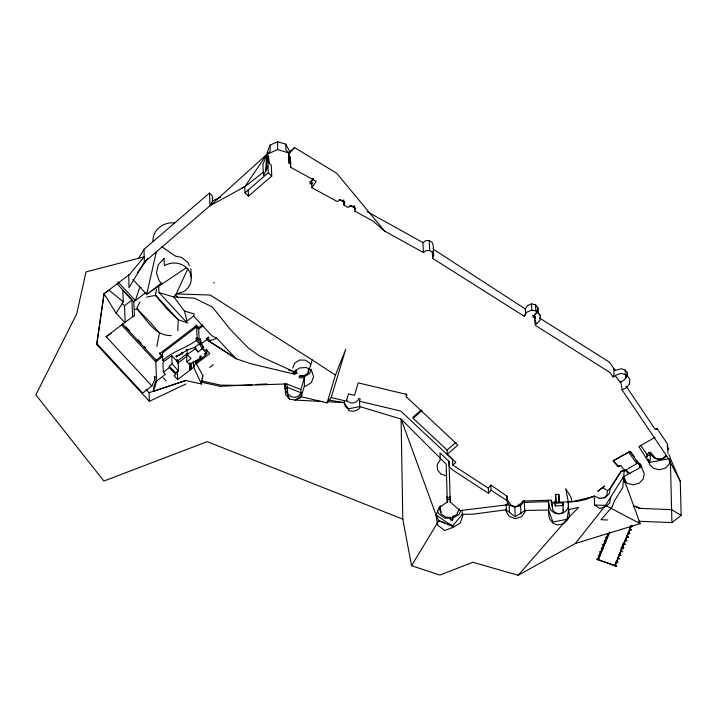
<?xml version="1.0" encoding="UTF-8"?>
<svg xmlns="http://www.w3.org/2000/svg" width="717" height="717" viewBox="0 0 717 717"><rect width="100%" height="100%" fill="white"/><g stroke="black" fill="none" stroke-linecap="round" stroke-linejoin="round"><path stroke-width="1.08" d="M327.086 402.882L335.431 375.116L345.702 349.322L331.2 397.541L327.086 402.882L301.176 396.689L304.358 386.113L304.384 377.85L299.106 377.805L299.975 375.529L304.322 375.574L307.889 373.288L309.314 369.551M432.333 251.757L432.62 258.38L524.27 316.296L526.977 312.065L531.745 310.12L531.539 303.909L535.554 304.833L537.902 307.925L538.117 312.926L540.331 315.659L539.937 320.293L536.477 324.012L534.909 319.943M384.626 231.08L373.055 221.114L354.727 211.085L355.193 208.432L353.454 206.281L350.523 205.887L348.13 207.482L344.008 205.223L344.474 202.57L342.726 200.419L339.804 200.016L337.411 201.611L311.913 187.675L316.206 181.302L290.672 167.339L290.295 157.812L288.61 154.343L288.655 152.64L294.526 147.55L336.882 173.415L384.626 231.08L423.38 252.536L426.176 250.618L429.68 250.547L432.539 252.357L433.66 255.342L432.62 258.38M177.798 330.689L178.264 319.71L156.154 295.897L155.446 294.382L156.638 289.435M266.276 169.857L266.787 154.424L270.237 151.215L269.977 145.175L277.64 141.724L285.707 144.162L289.453 151.072M265.801 170.888L266.787 154.424L277.622 149.575L289.103 153.053L285.975 150.203L285.707 144.162M625.654 376.156L625.807 374.31M625.744 378.083L625.968 375.305L624.883 373.754M537.902 307.925L537.562 311.859L534.694 314.942L535.142 325.222L609.925 372.49L613.071 376.99L614.012 374.166L613.779 368.753L615.258 370.375L621.487 368.744L625.188 370.035L627.294 373.046L627.008 376.64L623.593 380.413L620.071 382.439L615.32 375.645M624.157 471.024L622.831 487.399L614.532 500.699L611.968 507.242L600.98 519.717L607.631 519.986M536.531 310.837L536.352 312.926L532.794 316.744L535.635 318.536M295.512 370.241L296.497 373.181L294.328 374.579L293.782 371.173M185.981 383.927L149.414 401.314L96.723 344.563L104.055 293.728L129.634 274.387L144.207 256.811L86.013 271.895L76.701 313.894L35.85 394.807L103.866 481.044L207.195 441.645L402.811 519.171L411.549 565.704L439.906 575.07L472.79 562.271L518.203 575.276L575.321 543.504L640.147 523.607L623.234 477.065L623.799 476.473M96.723 344.563L104.055 293.728L108.939 290.179L123.306 301.785L116.136 313.221L124.749 322.498L134.429 315.552L133.828 301.776L117.14 283.807M277.622 149.575L277.64 141.724M195.723 360.687L195.813 362.685L202.839 375.591L201.495 383.998L185.811 380.53L153.501 391.348L153.384 388.731L156.512 378.451L155.786 361.852L121.747 325.186M637.745 461.9L636.624 460.287L636.768 463.684L624.579 470.719L620.967 465.557L618.905 466.749L617.696 466.149L613.169 460.861L630.548 451.405L638.793 464.544L640.084 463.8L641.885 466.668L623.7 476.581L626.102 482.156L625.457 483.186L623.315 479.055L623.234 477.065L610.651 497.222L609.692 503.155L605.56 506.596L599.878 508.496L594.608 505.028L594.223 496.03L586.148 499.391L577.526 501.335L568.249 501.739L568.59 509.67L567.057 519.296L518.203 575.276M639.949 466.884L640.263 465.118L639.367 463.191M668.952 454.47L670.341 458.441L669.337 463.971L665.224 468.183L659.282 469.769L653.348 468.246L649.261 464.078L650.391 458.763L650.202 454.479L649.01 452.777M156.871 346.472L159.443 332.939L149.172 321.18L137.323 309.126L136.992 307.656L139.994 301.965M624.579 470.719L621.307 471.311L609.647 488.86L607.577 490.67L606.663 495.465L603.884 497.983L600.021 498.593L594.223 496.03M156.387 251.604L146.698 294.382L132.753 279.37M201.952 378.755L202.839 375.591M158.977 292.545L186.115 321.772L186.743 319.621L184.412 311.035L173.846 297.008L158.977 292.545L158.69 286.065M186.115 321.772L193.581 316.08L194.208 313.929L184.412 311.035M437.639 510.746L438.544 513.686L444.719 518.086L449.559 518.239L451.127 520.067L452.678 520.022L453.099 515.89M301.176 396.689L300.862 389.564L304.384 377.85M304.358 386.113L305.792 386.122L311.375 382.555L313.598 376.712L311.617 370.832L309.403 369.327L312.227 359.934L210.269 295.054L176.203 293.943L173.846 297.008L194.361 298.138L212.286 306.948L230.551 329.721L248.414 348.112L259.948 356.197L297.447 373.324L293.531 372.903L292.016 373.369L292.76 373.736L251.013 363.761L236.153 358.778L208.853 341.095L208.674 336.927L206.595 338.514L206.639 339.661L200.841 344.088L203.736 347.198L202.678 347.996L205.044 350.541L206.182 349.672L209.758 353.526L196.619 363.555L195.813 362.685L193.742 367.516L201.495 383.998L201.405 381.901M343.855 400.776L345.316 406.521L348.381 409.102L348.435 410.276A8.729 7.896 -2.5 0 0 359.8 407.874L359.513 401.224L360.212 398.885L358.536 398.482L357.971 400.355L355.507 402.282A6.937 6.274 -2.5 0 1 346.58 400.149M446.341 470.881L446.566 475.945L441.009 474.17L437.495 469.886L437.209 464.544L440.247 459.929L439.933 452.857L449.003 461.336L449.236 466.713L452.974 470.209L488.546 493.359L488.322 488.196L452.75 465.046L455.86 462.313L447.3 454.309L457.867 445.042L406.351 396.86L407.05 394.529L358.213 382.86L354.476 395.3L348.498 393.875L346.311 401.153L331.2 397.541M153.501 391.348L156.629 381.059L165.385 374.382L163.333 372.168L162.902 362.327L171.739 355.587L178.148 362.488L177.314 363.125M269.977 145.175L267.208 152.497L267.36 154.684M128.782 274.638L128.997 287.696L144.35 262.18L210.018 205.725L266.787 154.424L262.861 164.793L263.605 175.602L267.997 166.174M293.289 372.983L293.629 372.078L299.365 368.018L306.231 367.489L309.403 369.327M292.769 368.144L294.678 363.134L299.464 360.068L305.308 360.122L309.977 363.268L310.658 365.294M307.835 372.033L308.902 369.228M311.295 369.327L309.762 373.333L304.976 376.398L299.132 376.344M440.865 505.682L439.62 508.729L441.224 513.919L445.893 517.235L450.437 517.387L451.127 520.067M598.265 559.735L596.669 559.072L597.844 558.866L608.249 533.457L608.688 534.398L607.093 533.735L608.267 533.529M631.623 525.57L615.034 565.901L598.301 559.932L598.086 558.893L608.572 533.412L598.22 559.547L613.913 565.139M598.22 559.099L599.573 555.657M599.708 555.478L601.061 552.036M601.196 551.857L602.549 548.415M602.683 548.236L604.037 544.795M604.171 544.624L605.524 541.183M605.659 541.003L607.021 537.562M607.156 537.383L608.509 533.941M598.301 559.932L609.791 532.014M615.034 565.901L614.881 564.727L615.016 565.381M616.253 561.384L616.503 561.761M617.74 557.763L617.973 558.462L619.506 558.919M619.228 554.142L619.479 554.519M621.182 549.41C620.375 543.45 626.506 549.957 622.437 547.609L622.32 546.623M622.67 545.789C621.863 539.829 627.993 546.336 623.924 543.988L623.754 543.145M629.768 528.528L630.799 526.018M614.953 565.068L616.306 561.241L616.486 562.083L618.018 562.54M616.943 560.434L617.687 558.624M618.269 556.992L619.291 554.008L619.461 554.85L621.021 555.415L619.551 554.098M619.757 553.372L620.779 550.387L620.949 551.23L622.508 551.794L621.039 550.477M621.245 549.76L622.526 546.856M622.741 546.139L625.242 539.91M626.73 536.289L625.502 539.614L626.622 540.699M626.864 536.11L628.235 532.767M628.352 532.489L629.723 529.146M629.84 528.868L631.211 525.525M614.953 565.516L616.046 562.872M616.387 562.038L625.323 540.313M625.439 540.035L626.81 536.692M626.927 536.415L628.298 533.072M628.415 532.794L629.786 529.451L631.444 530.078L629.983 528.823M629.902 529.173L631.274 525.83M622.499 547.465L622.213 546.901M462.08 510.495L462.25 514.367L462.886 515.272L460.278 523.016L453.269 527.264L444.648 530.544L437.549 524.952L436.044 515.012L439.154 507.502L447.309 502.07L446.207 464.213L401.099 419.051L359.746 406.557L348.372 408.86L343.936 402.649L328.834 400.05M459.122 508.855L456.828 514.412L451.853 517.432L452.678 520.022M460.771 510.513L459.185 514.349L453.296 517.916M96.912 343.739L142.674 393.015L151.896 385.979L154.621 379.893L154.46 376.237L156.512 378.451M187.881 268.714L176.203 293.943L183.543 291.685A17.307 15.657 -2.5 0 0 188.463 269.942A17.307 15.657 -2.5 0 0 164.498 265.675L163.969 258.712M209.731 367.454L213.343 364.702M263.739 171.856L245.097 186.519L210.018 205.725L212.519 200.859L212.295 195.759L209.463 193.061L144 249.337L138.363 258.703M524.27 316.296L525.543 314.019L525.319 309.018L527.56 305.532L531.539 303.909M411.549 565.704L438.759 520.703L436.044 515.012L401.099 419.051L402.811 519.171M610.651 497.222L605.506 505.404L575.321 543.504M301.355 396.241L300.324 397.863L295.072 400.059L289.534 399.163L285.68 394.744L284.721 384.034M313.132 178.551L309.843 183.435L311.796 184.502M313.472 178.515L311.635 181.249L311.913 187.675M268.472 155.517L268.992 163.073L271.286 165.26L271.761 176.113L248.467 196.135L244.999 192.819L244.73 186.814L266.787 154.424M137.297 273.043L147.693 258.577M488.322 488.196L490.822 485.068L506.946 496.128L507.511 500.134L511.248 505.36L515.048 506.641L518.974 505.637L522.962 501.04L550.988 500.188L552.78 509.939L554.886 512.476L558.032 513.677L561.429 513.3L563.338 512.01L563.212 509.303M488.546 493.359L491.046 490.231L490.822 485.068M444.854 522.774L438.759 520.703L453.162 526.645L452.974 525.525L462.25 514.367L473.103 514.161L506.005 509.805L515.182 516.706L525.104 510.459L548.451 510.038L552.941 521.994L567.057 519.296L578.565 507.421L568.59 509.67L569.486 515.989L567.308 520.219L563.159 523.849L557.808 524.961L552.789 523.141L549.589 518.902C547.707 512.592 549.339 506.256 548.12 499.883M507.914 503.388L509.178 505.162L514.797 507.053L520.587 505.566L524.315 501.273L524.683 509.662L525.516 511.257L521.689 516.697L515.209 518.651L508.953 516.15L505.727 510.621L506.292 508.998L506.077 504.087M288.61 154.343L294.526 147.55M164.184 258.478L158.242 264.824L156.449 273.016L159.291 281.109L161.495 283.09L146.698 294.382L186.501 267.558M622.195 470.567L620.035 472.826L610.266 488.483L609.28 493.663L605.157 497.401L603.248 497.697M665.77 455.501L663.153 458.181L659.371 459.194L655.598 458.226L650.471 452.293L646.913 454.354L647.039 457.222L646.725 456.675M666.478 455.94L664.372 458.109L659.282 459.472L654.2 458.163L648.993 452.364M602.665 487.632L604.512 485.992L597.772 491.333L602.665 487.632L607.577 490.67M421.255 409.891L413.126 417.016L413.18 418.316L447.112 450.052L447.3 454.309M413.18 418.316L422.125 410.483M447.112 450.052L456.057 442.219M244.999 192.819L268.283 172.797L267.504 156.862M638.659 521.25L671.91 522.603L681.15 515.442L680.272 481.277L670.341 458.441M125.197 322.238L124.48 305.783L131.91 300.118L122.804 290.313L123.306 301.785M133.828 301.776L145.936 292.536M151.896 385.979L106.134 336.703L124.749 322.498M122.311 323.797L156.091 360.167L161.719 355.874L159.667 353.66L196.225 325.769L196.18 324.855L198.233 327.06L198.277 327.983L194.612 326.997M200.841 344.088L200.608 338.782L199.165 339.885L198.699 329.112L196.646 326.898L162.49 352.961L162.822 360.418L163.861 361.538M202.454 324.792L198.277 327.983L196.225 325.769M155.786 361.852L162.795 356.501M198.699 329.112L203.135 325.724M162.822 360.418C172.492 351.205 185.739 348.345 196.252 340.476L196.162 338.397L197.112 337.671L196.646 326.898M196.619 363.555L195.956 361.493L200.868 358.124L201.101 355.955L200.357 356.519L200.204 358.079L198.51 359.369L189.422 364.487L186.868 361.735L191.072 358.527L187.28 354.449L187.092 350.156L186.178 349.582L186.761 350.219L182.718 352.889L181.571 352.208L182.754 353.481L182.055 354.019L175.835 356.259L176.472 356.941L180.917 353.544M190.104 363.546L190.372 369.855L177.637 379.58L174.088 375.753L175.737 374.498L169.329 367.597L169.266 366.172L172.107 364.003L171.739 355.587M196.252 340.476L199.389 343.855L195.096 347.127L187.092 350.156M177.224 361.216L186.223 354.35M163.333 372.168L169.329 367.597M177.798 363.152L187.137 356.017M198 351.975L195.096 347.127L195.176 348.937L198 351.975L202.293 348.704L199.389 343.855M175.737 374.498L175.674 373.073L178.515 370.904L178.067 360.579L176.974 359.405L177.054 361.314M206.621 349.242L206.81 353.58L205.761 354.377L204.901 353.454L204.444 353.804L205.698 355.157L196.557 362.13M190.372 369.855L189.924 369.372L190.892 368.628L190.659 363.107M190.892 368.628L191.278 369.04L193.545 367.31L193.303 361.789M187.28 354.449L195.176 348.937M423.38 252.536L422.94 242.597L425.746 240.688L429.241 240.616L432.1 242.418L433.229 245.411L433.66 255.342M301.866 395.425L295.072 400.059L322.838 401.529M106.134 336.703L111.287 333.217M294.463 373.198L296.444 371.926L295.816 370.044M447.39 498.333L450.016 496.729L450.249 502.106L460.045 510.576L507.708 504.759L507.439 498.53M447.471 500.134L450.097 498.53M613.071 376.99L617.552 374.399L621.72 373.405L627.017 375.251L629.822 379.266L629.427 384.195L626.246 387.637L622.159 390.003L668.145 458.199L680.272 481.277M623.324 454.999L613.169 460.861L618.905 466.749M625.17 453.933L627.017 452.875M627.94 452.337L628.585 451.97L636.768 463.684M654.988 437.298L638.901 446.583L648.948 462.59L669.257 458.638M646.6 456.568L650.202 454.479M655.947 429.313L657.139 428.641L667.527 444.056L667.93 453.305M212.519 200.859L220.666 197.274M242.041 187.863L245.097 186.519M604.449 541.093L605.533 540.788M604.745 541.192L605.426 541.434M602.961 544.714L604.046 544.409L604.216 545.252L602.647 544.705M603.257 544.812L603.938 545.054M208.853 341.095L216.812 338.272L236.153 358.778M657.139 428.641L655.177 429.322L625.995 386.015M146.062 389.492L149.037 392.701L185.828 380.386M551.409 502.348L571.888 501.801L594.707 496.281M146.6 297.098L153.788 295.646L156.154 295.897L166.711 308.722L178.264 319.71L187.827 323.026M617.696 466.149L619.873 465.754M599.43 498.297L601.339 497.992M134.617 309.466L137.323 309.126C146.474 319.746 155.024 336.013 171.184 335.556M551.445 503.101L555.137 502.868L555.101 502.115M252.492 384.697L220.289 386.346L200.868 382.053M255.817 384.527L266.921 383.953M300.862 389.564L286.8 383.936L242.283 385.405L220.603 385.11L201.36 380.861M555.594 494.506L555.962 502.106L555.594 494.506L558.794 494.354L559.17 501.918L558.794 494.354M562.899 502.85L555.173 503.226L555.29 505.924L563.015 505.557L562.899 502.85L563.338 512.01M548.46 501.658L524.369 502.393L524.118 500.618M594.608 505.028L605.506 505.404L640.147 523.607M638.435 508.317L671.659 509.67L681.15 515.442M327.275 401.762L343.936 402.649M141.124 287.427L139.797 287.167L135.352 300.611L117.83 281.736M531.745 310.12L537.069 311.357L540.331 315.659M288.879 370.151L292.106 370.922M359.513 401.224L400.749 411.074L452.508 459.489L452.75 465.046M630.126 473.758L628.092 473.238L624.597 469.671M447.901 523.804L452.974 525.525M601.07 551.651L599.645 551.83L601.24 552.493L601.124 551.516M634.599 506.103L637.736 507.224M633.631 506.121L640.021 508.12M647.738 458.952L648.831 459.776L648.948 462.59M631.614 525.866L632.286 526.117M632.573 526.215L631.372 525.884M628.397 533.125L629.956 533.699L628.486 532.381M626.909 536.746L628.468 537.32L627.008 536.065M617.803 557.62L619.174 558.803M614.819 564.862L616.557 566.278L614.998 565.704M615.903 565.937L615.132 565.22M286.934 387.135L301.006 392.773L298.774 395.936L294.848 397.415L290.717 396.6L287.867 393.785L286.8 383.936M216.785 338.263L211.829 335.735L193.581 316.08M288.727 156.387L289.068 161.442L291.003 162.499M288.458 153.151L289.148 163.252L291.075 164.31M367.122 211.587L422.94 242.597M309.762 181.67L312.693 183.265M339.141 199.46L344.994 202.66M349.878 205.331L355.74 208.539M539.426 317.936L609.477 362.202L615.222 370.438M532.731 315.211L535.572 317.004M206.595 338.514L209.418 340.297M206.639 339.661L232.989 356.313M433.122 249.05L525.319 309.018M491.046 490.231L507.152 500.753L507.708 504.759M312.227 359.934L335.431 375.116M436.044 515.012L453.162 526.645M161.746 246.648L175.495 256.148L181.455 257.349L188.15 262.682L189.279 265.684M196.019 362.91L196.709 363.483M616.584 561.402L617.687 562.424M617.4 562.316L616.629 561.608L616.719 562.065M267.728 160.133L268.911 161.253L268.992 163.073M268.283 172.797L271.761 176.113M287.642 389.34L285.348 387.072L284.918 384.007M626.004 469.814L629.463 473.337M626.102 482.156L627.241 483.321L633.174 484.844L639.116 483.249L643.23 479.037L644.233 473.507L640.469 464.491M629.176 451.136L634.151 456.523M175.611 295.108L177.87 297.546M197.112 337.671L199.165 339.885M196.162 338.397L201.101 343.721L201.029 341.991M202.293 348.704L206.81 353.58M200.034 357.891L200.115 355.91M193.545 367.31L193.5 361.995M122.204 303.336L124.48 305.783M172.107 364.003L178.515 370.904M160.312 353.481L161.719 355.874M169.266 366.172L175.674 373.073M172.188 369.345L175.199 372.589M126.022 326.916L129.777 330.958M138.031 339.849L141.034 343.084M144.036 346.32L145.542 347.933M163.153 377.698L166.165 380.933M537.069 311.357L535.769 309.834L535.554 304.833M213.72 282.319L214.258 282.946M640.613 445.338L646.913 454.354M104.055 293.728L116.136 313.221M290.672 167.339L290.125 160.769M667.097 446.252L668.746 449.765M638.309 462.707L640.353 467.054M284.9 387.996L289.534 399.163M293.486 372.069L294.328 374.579M439.539 506.919L441.143 512.117M623.7 476.581L625.457 483.186M622.159 390.003L620.707 381.211M607.084 537.033L607.218 537.687M605.587 540.654L605.713 541.64L604.135 541.084M605.48 540.932L605.614 541.586M604.099 544.275L604.234 544.929M602.612 547.896L602.746 548.55M601.007 551.794L601.142 552.448M599.636 555.137L599.771 555.783M598.148 558.758L598.283 559.403M626.954 540.824L625.376 540.179M625.556 539.883L625.654 540.349M623.817 543.002L623.942 543.656M618.117 557.987L618.206 558.444M571.888 501.801L571.01 497.293L565.713 488.609L568.222 501.479M551.292 500.233L551.687 502.232M552.081 504.239L552.466 506.238M548.433 500.986L549.867 508.353A9.706 8.783 -2.5 0 0 559.986 513.731A9.706 8.783 -2.5 0 0 568.473 506.274L568.249 501.739M289.829 156.458L290.053 159.694M555.075 501.183L555.29 505.924M627.294 373.046L627.402 375.394M625.188 370.035L625.296 372.383M520.587 505.566L520.954 513.955M518.902 504.033L518.974 505.637M514.797 507.053L515.164 515.442M509.178 505.162L509.5 512.503M506.946 496.128L507.152 500.753M447.058 496.307L447.309 502.07M429.241 240.616L429.68 250.547M406.216 393.758L406.351 396.86M354.494 205.734L354.727 211.085M343.775 199.864L344.008 205.223M289.068 161.442L289.148 163.252M248.19 189.781L248.467 196.135M209.463 193.061L210.018 205.725M202.544 344.814L202.678 347.996M190.91 268.776L191.296 277.613M191.036 363.519L191.278 369.04M189.638 362.748L189.924 369.372M186.51 353.571L186.868 361.735M177.269 371.164L177.637 379.58M176.409 355.569L176.472 356.941M159.631 352.746L159.667 353.66M156.046 359.253L156.091 360.167M149.037 392.701L149.414 401.314M131.91 300.118L132.627 316.573M449.003 461.336L450.249 502.106M144 249.337L144.35 262.18M670.422 461.685L671.91 522.603M152.936 241.584A19.449 17.593 -2.5 0 1 174.554 222.888M620.832 550.244L620.895 551.364L620.832 550.244M608.303 533.726L607.72 533.95L608.401 534.192L608.303 533.726M606.779 537.15L605.623 537.463L607.2 538.019L606.779 537.15M606.815 537.347L606.232 537.571L606.914 537.813L606.815 537.347M602.307 548.012L601.16 548.326L602.728 548.872L602.307 548.012M602.352 548.209L601.769 548.433L602.441 548.666L602.352 548.209M600.864 551.83L600.272 552.054L600.954 552.287L600.864 551.83M599.331 555.245L598.184 555.567L599.753 556.114L599.331 555.245M599.367 555.451L598.785 555.675L599.466 555.908L599.367 555.451M597.879 559.063L597.297 559.296L597.978 559.529L597.879 559.063M630.799 529.738L630.028 529.021L630.799 529.738M629.311 533.349L628.54 532.641L629.311 533.349M627.823 536.97L627.043 536.262L627.823 536.97M624.839 544.212L624.068 543.504L624.839 544.212M623.351 547.833L622.58 547.125L623.351 547.833M621.863 551.454L621.092 550.746L621.863 551.454M620.375 555.075L619.605 554.366L620.375 555.075"/></g></svg>
